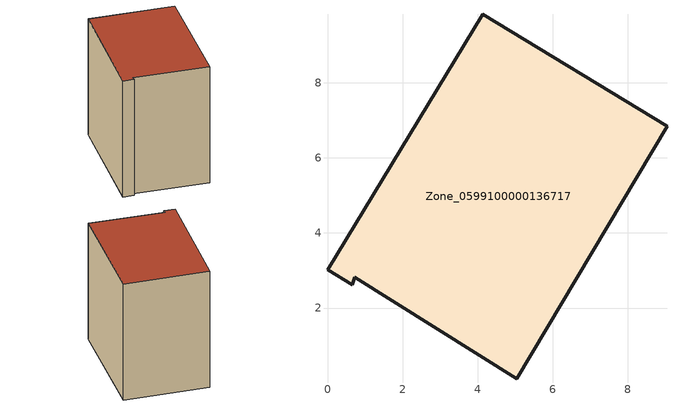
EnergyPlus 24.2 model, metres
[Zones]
Zone_0599100000136717
 floor ground (C_G): 9.04,6.84 5.04,0.12 0.72,2.82 0.66,2.62 0,3.02 4.13,9.82 z0
 wall outside (C_F): 9.04,6.84 4.13,9.82 0,3.02 0.66,2.62 0.72,2.82 5.04,0.12 9.04,6.84 z0:8.63
 roof outside (C_R): 5.04,0.12 9.04,6.84 4.13,9.82 0,3.02 0.66,2.62 0.72,2.82 z8.63
[BUILDING]
Pand.0599100000136717: North Axis=0; Terrain=City; Loads Convergence Tolerance Value=0.04; Temperature Convergence Tolerance Value=0.4; Solar Distribution=FullExterior; Maximum Number of Warmup Days=25; Minimum Number of Warmup Days=1
[Site:Location]
Rotterdam.The.Hague.AP_ZH_NLD Design_Conditions: Latitude=51.96; Longitude=4.45; Time Zone=1; Elevation=-4.5
[SITE:GROUNDTEMPERATURE:BUILDINGSURFACE]
18, 18, 18, 18, 18, 18, 18, 18, 18, 18, 18, 18
[MATERIAL] Thermal Absorptance=0.9; Solar Absorptance=0.7; Visible Absorptance=0.7
Name | Roughness | Thickness | Conductivity | Density | Specific Heat
G.TI.1946-1964 | MediumSmooth | 0.15 | 1 | 540 | 1210
F.TI.1946-1964 | Rough | 0.3 | 0.857143 | 1920 | 840
R.TI.1946-1964 | MediumRough | 0.2 | 0.277778 | 1500 | 1000
[CONSTRUCTION]
C_G: G.TI.1946-1964
C_F: F.TI.1946-1964
C_R: R.TI.1946-1964
[ZONE]
Zone_0599100000136717: Type=1; Multiplier=1; Ceiling Height=Autocalculate; Volume=Autocalculate; Floor Area=autocalculate; Part of Total Floor Area=Yes
[ZONEINFILTRATION:DESIGNFLOWRATE]
Infil_Zone_0599100000136717: Zone or ZoneList or Space or SpaceList=Zone_0599100000136717; Schedule=AlwaysOn; Design Flow Rate Calculation Method=Flow/Area; Flow Rate per Floor Area=0.003; Constant Term Coefficient=1; Temperature Term Coefficient=0; Velocity Term Coefficient=0; Velocity Squared Term Coefficient=0
[HVACTEMPLATE:ZONE:IDEALLOADSAIRSYSTEM]
Zone_0599100000136717: Maximum Heating Supply Air Temperature=50; Minimum Cooling Supply Air Temperature=13; Maximum Heating Supply Air Humidity Ratio=0.0156; Minimum Cooling Supply Air Humidity Ratio=0.0077; Heating Limit=NoLimit; Cooling Limit=NoLimit; Dehumidification Control Type=ConstantSensibleHeatRatio; Cooling Sensible Heat Ratio=0.7; Dehumidification Setpoint=60; Humidification Control Type=None; Humidification Setpoint=30; Outdoor Air Method=None; Outdoor Air Flow Rate per Person=0.00944; Outdoor Air Flow Rate per Zone Floor Area=0; Outdoor Air Flow Rate per Zone=0; Demand Controlled Ventilation Type=None; Outdoor Air Economizer Type=NoEconomizer; Heat Recovery Type=None; Sensible Heat Recovery Effectiveness=0.7; Latent Heat Recovery Effectiveness=0.65
[ZONECONTROL:THERMOSTAT]
ThermostatControl_Zone_0599100000136717: Zone or ZoneList=Zone_0599100000136717; Control Type Schedule=DualSetpointControlType; Control 1=Thermostat_Zone_0599100000136717; Temperature Difference Between Cutout And Setpoint=0
[THERMOSTATSETPOINT:DUALSETPOINT]
Thermostat_Zone_0599100000136717: Heating Setpoint Temperature Schedule=HeatingSetpoint_Zone_0599100000136717; Cooling Setpoint Temperature Schedule=CoolingSetpoint_Zone_0599100000136717
[SCHEDULE:COMPACT]
HeatingSetpoint_Zone_0599100000136717: Through: 12/31, For: AllDays, Until: 24:00, 21
CoolingSetpoint_Zone_0599100000136717: Through: 12/31, For: AllDays, Until: 24:00, 24
DualSetpointControlType: Through: 12/31, For: AllDays, Until: 24:00, 4
AlwaysOn: Through: 12/31, For: AllDays, Until: 24:00, 1
